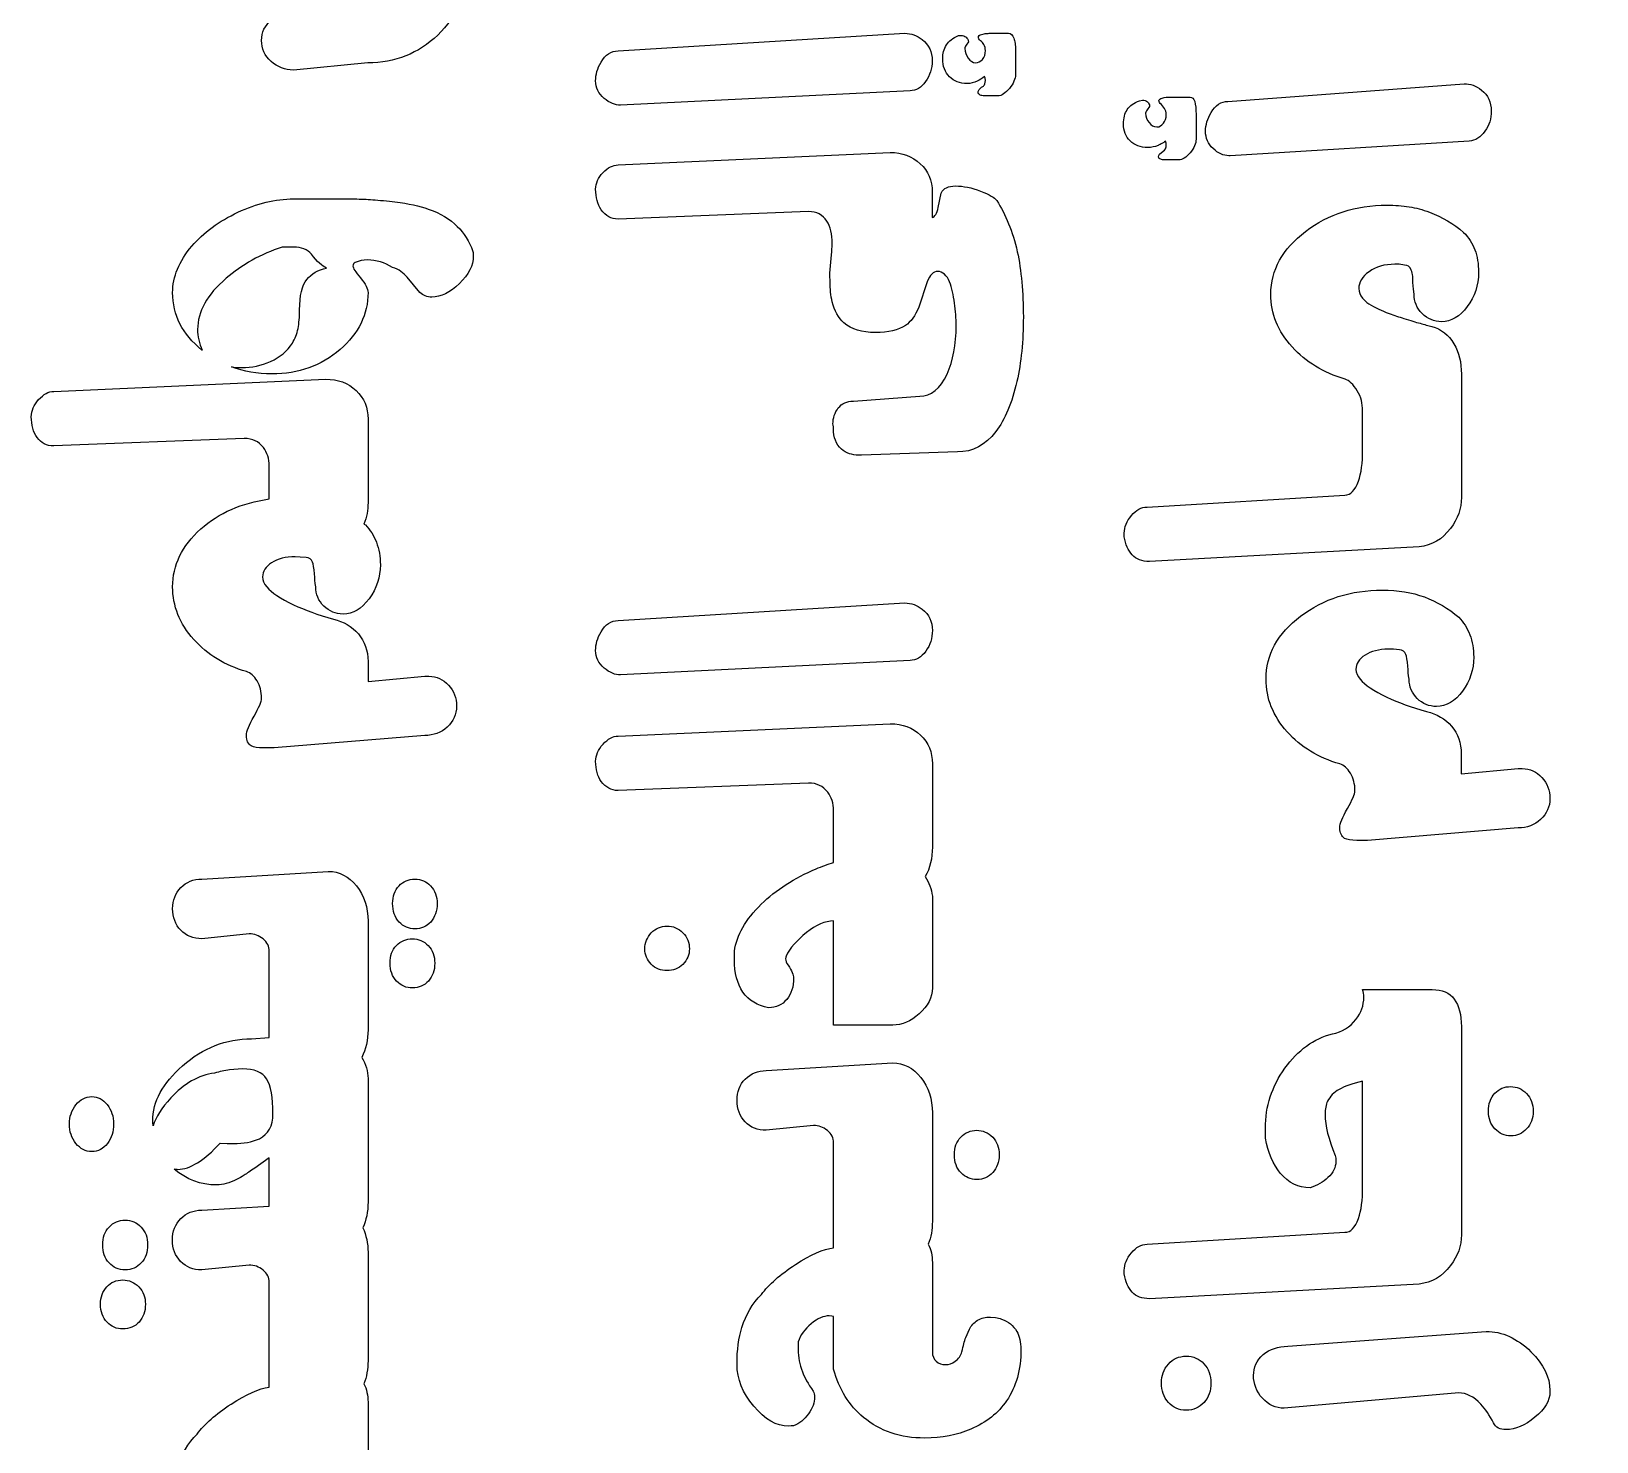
# Model space of a CAD drawing. Extents: x -11 to 3328, y 13 to 1701.
# Drawn here: x 704.7 to 832.9, y 207.9 to 323.3 of the extents above; entities that cross this region are included whole.
import ezdxf

# ---------------------------------------------------------------- set-up
doc = ezdxf.new("R2010")
doc.units = 0
doc.layers.add('H0107_Printing_Least_5', color=7, linetype='CONTINUOUS')

msp = doc.modelspace()

# ---------------------------------------------------------------- linework, layer by layer
at = {"layer": 'H0107_Printing_Least_5', "color": 1}
for points in [[(752.767981, 321.743592), (776.254981, 323.185592)], [(780.64498, 323.002592), (780.84398, 323.002592)], [(783.22098, 323.183592), (784.73898, 323.183592)], [(781.45398, 322.490592), (781.25598, 322.210592)], [(785.29998, 321.757592), (785.29998, 319.788592)], [(732.285982, 320.772592), (726.194982, 320.178592)], [(782.78798, 319.040592), (782.84098, 319.321592), (782.82398, 319.503592)], [(776.667981, 318.479592), (752.964981, 317.291592)], [(782.22998, 318.380592), (782.33498, 318.578592)], [(783.86398, 318.067592), (782.74198, 318.067592)], [(797.98598, 317.967592), (799.58698, 317.967592)], [(802.69098, 317.616592), (822.018979, 319.055592)], [(795.44498, 317.653592), (795.69198, 317.719592)], [(796.26998, 317.207592), (796.07198, 316.910592)], [(797.50798, 317.042592), (797.24398, 317.356592)], [(800.08198, 316.547592), (800.08198, 314.517592)], [(797.63998, 314.071592), (797.63998, 314.203592), (797.57298, 314.352592)], [(822.431979, 314.351592), (802.88798, 313.164592), (802.75698, 313.164592)], [(752.767981, 312.407592), (775.032981, 313.430592)], [(797.09998, 313.279592), (797.39598, 313.543592)], [(798.66398, 312.817592), (797.54098, 312.817592)], [(778.482981, 310.211592), (778.482981, 308.115592)], [(778.977981, 308.924592), (779.225981, 310.112592)], [(726.204982, 309.633592), (730.757982, 309.633592)], [(768.348981, 308.594592), (752.767981, 307.983592)], [(726.215982, 305.690592), (725.786982, 305.690592), (725.261982, 305.690592)], [(770.130981, 302.850592), (770.098981, 303.378592), (770.098981, 303.560592), (770.229981, 305.045592)], [(817.14098, 304.218592), (816.71598, 304.284592), (816.35698, 304.284592)], [(736.544982, 301.975592), (735.504982, 303.212592)], [(778.069981, 302.850592), (777.377981, 300.770592)], [(817.92498, 301.824592), (817.89198, 302.253592), (817.82598, 302.782592)], [(706.569982, 293.871593), (728.835982, 294.877593)], [(821.803979, 295.288593), (821.803979, 289.083593), (821.803979, 288.867593), (821.803979, 285.188593)], [(772.028981, 293.078593), (777.458981, 293.491593)], [(813.71598, 289.083593), (813.71598, 292.284593)], [(732.301982, 291.593593), (732.301982, 284.776593)], [(770.395981, 290.818593), (770.395981, 290.982593)], [(722.167982, 290.025593), (706.571982, 289.414593)], [(780.54598, 288.919593), (772.705981, 288.655593), (772.457981, 288.655593)], [(724.213982, 285.074593), (724.213982, 287.780593)], [(796.07198, 284.407593), (812.26298, 285.390593)], [(731.971982, 283.010593), (732.087982, 282.944593)], [(794.20698, 281.983593), (794.20698, 282.115593), (794.20698, 282.280593)], [(818.33698, 281.159593), (796.26998, 279.955593)], [(727.225982, 280.270593), (726.752982, 280.320593), (726.343982, 280.336593)], [(752.767981, 275.118593), (776.254981, 276.559593)], [(732.301982, 271.770593), (732.301982, 270.136593), (736.945982, 270.565593), (737.126982, 270.565593), (737.292982, 270.565593)], [(776.667981, 271.853593), (752.964981, 270.665593)], [(816.72298, 272.710593), (816.24598, 272.776593), (815.83498, 272.776593)], [(752.768981, 265.664593), (775.049981, 266.671593)], [(736.940982, 265.713593), (724.610982, 264.689593), (724.181982, 264.689593), (723.751982, 264.689593)], [(821.786979, 264.210593), (821.786979, 262.575593)], [(778.498981, 263.386593), (778.498981, 256.570594)], [(821.786979, 262.575593), (826.441979, 263.005593), (826.623979, 263.005593), (826.787979, 263.005593)], [(768.362981, 261.818593), (752.768981, 261.207593)], [(770.411981, 255.317594), (770.411981, 259.574594)], [(826.441979, 258.152594), (814.11298, 257.129594), (813.68398, 257.129594), (813.25398, 257.129594)], [(718.701982, 253.962594), (729.050982, 254.589594)], [(778.498981, 252.560594), (778.498981, 245.050594)], [(732.301982, 250.512594), (732.301982, 241.632594)], [(775.247981, 242.013594), (770.411981, 242.013594), (770.411981, 250.530594)], [(722.563982, 249.472594), (718.701982, 249.076594)], [(722.770982, 240.888594), (724.213982, 240.998594), (724.213982, 248.053594)], [(762.290981, 247.360594), (762.290981, 248.054594)], [(813.71598, 244.916594), (818.96498, 244.916594)], [(818.96498, 244.916594), (819.41098, 244.916594)], [(821.803979, 241.879594), (821.803979, 228.741594), (821.803979, 228.526594), (821.803979, 224.846594)], [(722.016982, 238.424594), (720.974982, 238.348594)], [(764.898981, 238.282594), (775.247981, 238.910594)], [(732.301982, 237.637594), (732.301982, 227.536594)], [(813.71598, 228.741594), (813.71598, 237.427594)], [(778.498981, 234.833594), (778.498981, 225.953594)], [(768.760981, 233.793594), (764.898981, 233.397594)], [(805.76098, 232.764594), (805.76098, 233.376594), (805.76098, 233.574594)], [(720.202982, 232.353594), (720.782982, 232.315594), (721.282982, 232.315594)], [(770.411981, 223.791594), (770.411981, 225.656594), (770.411981, 232.373594)], [(718.688982, 226.860594), (724.213982, 227.194594), (724.213982, 231.151594), (723.023982, 230.309594)], [(811.47098, 231.343594), (811.52098, 231.111594), (811.52098, 230.830594)], [(796.07198, 224.066594), (812.26298, 225.049594)], [(732.301982, 223.410594), (732.301982, 214.531595)], [(722.559982, 222.370594), (718.689982, 221.974594)], [(778.498981, 222.570594), (778.498981, 215.472595), (778.498981, 215.274595)], [(794.20698, 221.642594), (794.20698, 221.774594), (794.20698, 221.939594)], [(724.213982, 212.368595), (724.213982, 214.233595), (724.213982, 220.951594)], [(818.33698, 220.818594), (796.26998, 219.614595)], [(770.411981, 213.838595), (770.411981, 218.146595), (770.278981, 218.196595), (770.043981, 218.212595)], [(783.25898, 218.114595), (783.67098, 218.064595)], [(781.23298, 216.447595), (781.52998, 217.123595)], [(807.59198, 215.719595), (823.817979, 216.941595)], [(767.506981, 216.083595), (767.506981, 215.604595), (767.506981, 215.440595)], [(821.589979, 211.906595), (807.58998, 210.687595), (807.29298, 210.652595)], [(829.049979, 212.104595), (829.049979, 211.972595)], [(732.301982, 211.147595), (732.301982, 204.049595), (732.301982, 203.851595)], [(767.131981, 209.217595), (766.949981, 209.200595), (766.719981, 209.184595)]]:
    msp.add_lwpolyline(points, dxfattribs=at)
for points in [[(784.80498, 318.674592)], [(778.977981, 308.924592)], [(814.24098, 303.673592)], [(724.325982, 296.332593)], [(732.392982, 276.911593)], [(731.352982, 253.400594)], [(736.147982, 249.885594)], [(755.481981, 246.989594)], [(737.244982, 245.618594)], [(777.409981, 242.921594)], [(827.126979, 236.407594)], [(782.13098, 233.397594)], [(709.689982, 231.662594)], [(712.412982, 221.974594)], [(712.231982, 217.137595)], [(827.497979, 215.273595)], [(799.27398, 210.487595)]]:
    msp.add_lwpolyline(points, close=True, dxfattribs=at)
for points in [[(707.998982, 95.491598), (835.593979, 95.491598), (923.922977, 214.035595), (923.922977, 341.630591)], [(740.372981, 328.481592), (740.372981, 326.368592), (739.583982, 324.555592), (738.004982, 323.042592)], [(723.586982, 322.605592), (723.586982, 323.276592), (723.851982, 323.826592), (724.379982, 324.255592)], [(738.004982, 323.042592), (736.425982, 321.529592), (734.519982, 320.772592), (732.285982, 320.772592)], [(776.254981, 323.185592), (776.771981, 323.185592), (777.239981, 323.014592), (777.657981, 322.673592)], [(779.645981, 322.228592), (779.849981, 322.544592), (780.18298, 322.802592), (780.64498, 323.002592)], [(780.84398, 323.002592), (781.00798, 323.002592), (781.14598, 322.955592), (781.25598, 322.862592)], [(782.26298, 322.842592), (782.26298, 322.961592), (782.34498, 323.045592), (782.51098, 323.094592)], [(782.51098, 323.094592), (782.67498, 323.143592), (782.80798, 323.169592), (782.90698, 323.175592)], [(782.90698, 323.175592), (783.00598, 323.181592), (783.10998, 323.183592), (783.22098, 323.183592)], [(784.73898, 323.183592), (784.92598, 323.183592), (785.06898, 323.052592), (785.16798, 322.790592)], [(724.371982, 320.888592), (723.848982, 321.361592), (723.586982, 321.933592), (723.586982, 322.605592)], [(751.380981, 320.819592), (751.732981, 321.435592), (752.195981, 321.743592), (752.767981, 321.743592)], [(777.657981, 322.673592), (778.207981, 322.254592), (778.482981, 321.677592), (778.482981, 320.939592)], [(779.340981, 321.088592), (779.340981, 321.532592), (779.442981, 321.911592), (779.645981, 322.228592)], [(781.25598, 322.210592), (781.18998, 322.111592), (781.15698, 322.022592), (781.15698, 321.945592)], [(781.15698, 321.945592), (781.15698, 321.659592), (781.24798, 321.393592), (781.42898, 321.145592)], [(781.25598, 322.862592), (781.36598, 322.768592), (781.43198, 322.645592), (781.45398, 322.490592)], [(782.44398, 322.581592), (782.32298, 322.679592), (782.26298, 322.766592), (782.26298, 322.842592)], [(782.70898, 322.255592), (782.65298, 322.374592), (782.56498, 322.483592), (782.44398, 322.581592)], [(782.60198, 321.051592), (782.76098, 321.235592), (782.84098, 321.474592), (782.84098, 321.767592)], [(782.84098, 321.767592), (782.84098, 321.962592), (782.79598, 322.125592), (782.70898, 322.255592)], [(785.16798, 322.790592), (785.21198, 322.658592), (785.24398, 322.516592), (785.26698, 322.363592)], [(785.26698, 322.363592), (785.28898, 322.210592), (785.29998, 322.008592), (785.29998, 321.757592)], [(726.194982, 320.178592), (725.501982, 320.178592), (724.893982, 320.415592), (724.371982, 320.888592)], [(751.042981, 320.061592), (751.113981, 320.303592), (751.226981, 320.556592), (751.380981, 320.819592)], [(778.482981, 320.939592), (778.482981, 320.312592), (778.304981, 319.745592), (777.946981, 319.238592)], [(779.898981, 319.631592), (779.526981, 320.003592), (779.340981, 320.488592), (779.340981, 321.088592)], [(781.42898, 321.145592), (781.61098, 320.897592), (781.81098, 320.774592), (782.03198, 320.774592)], [(782.03198, 320.774592), (782.25198, 320.774592), (782.44198, 320.866592), (782.60198, 321.051592)], [(750.935981, 319.286592), (750.935981, 319.561592), (750.971981, 319.819592), (751.042981, 320.061592)], [(751.628981, 317.860592), (751.165981, 318.239592), (750.935981, 318.714592), (750.935981, 319.286592)], [(777.946981, 319.238592), (777.588981, 318.732592), (777.161981, 318.479592), (776.667981, 318.479592)], [(781.34098, 319.074592), (780.75198, 319.074592), (780.27198, 319.259592), (779.898981, 319.631592)], [(782.17398, 319.272592), (781.90698, 319.139592), (781.62998, 319.074592), (781.34098, 319.074592)], [(782.77398, 319.651592), (782.57398, 319.487592), (782.37398, 319.359592), (782.17398, 319.272592)], [(782.82398, 319.503592), (782.80198, 319.590592), (782.78498, 319.640592), (782.77398, 319.651592)], [(785.29998, 319.788592), (785.29998, 319.450592), (785.13498, 319.078592), (784.80498, 318.674592)], [(752.964981, 317.291592), (752.535981, 317.291592), (752.090981, 317.481592), (751.628981, 317.860592)], [(782.41198, 318.133592), (782.32298, 318.198592), (782.26298, 318.281592), (782.22998, 318.380592)], [(782.33498, 318.578592), (782.38098, 318.645592), (782.47998, 318.732592), (782.63198, 318.843592)], [(782.74198, 318.067592), (782.60998, 318.067592), (782.49898, 318.089592), (782.41198, 318.133592)], [(782.63198, 318.843592), (782.68898, 318.864592), (782.74198, 318.930592), (782.78798, 319.040592)], [(784.80498, 318.674592), (784.47498, 318.269592), (784.16098, 318.067592), (783.86398, 318.067592)], [(797.04598, 317.653592), (797.04598, 317.774592), (797.13398, 317.851592), (797.30998, 317.884592)], [(797.30998, 317.884592), (797.50798, 317.939592), (797.73298, 317.967592), (797.98598, 317.967592)], [(799.58698, 317.967592), (799.77498, 317.967592), (799.90398, 317.843592), (799.97498, 317.595592)], [(822.018979, 319.055592), (822.524979, 319.055592), (822.997979, 318.885592), (823.437979, 318.544592)], [(823.437979, 318.544592), (823.976979, 318.125592), (824.246979, 317.548592), (824.246979, 316.811592)], [(794.13998, 315.771592), (794.13998, 316.234592), (794.24598, 316.624592), (794.45398, 316.943592)], [(794.45398, 316.943592), (794.66398, 317.262592), (794.99398, 317.499592), (795.44498, 317.653592)], [(795.69198, 317.719592), (795.85798, 317.719592), (795.99498, 317.672592), (796.10498, 317.578592)], [(796.07198, 316.910592), (796.01698, 316.833592), (795.97898, 316.745592), (795.95698, 316.646592)], [(795.95698, 316.646592), (795.95698, 316.360592), (796.04998, 316.107592), (796.23698, 315.887592)], [(796.10498, 317.578592), (796.21498, 317.485592), (796.26998, 317.361592), (796.26998, 317.207592)], [(797.24398, 317.356592), (797.11198, 317.488592), (797.04598, 317.587592), (797.04598, 317.653592)], [(797.40898, 315.821592), (797.56298, 315.986592), (797.63998, 316.228592), (797.63998, 316.547592)], [(797.63998, 316.547592), (797.63998, 316.734592), (797.59598, 316.899592), (797.50798, 317.042592)], [(799.97498, 317.595592), (800.04698, 317.348592), (800.08198, 316.998592), (800.08198, 316.547592)], [(800.85898, 315.159592), (800.85898, 315.676592), (801.01298, 316.187592), (801.31998, 316.693592)], [(801.31998, 316.693592), (801.67298, 317.308592), (802.12998, 317.616592), (802.69098, 317.616592)], [(824.246979, 316.811592), (824.246979, 316.205592), (824.072979, 315.657592), (823.726979, 315.168592)], [(794.68998, 314.377592), (794.32398, 314.734592), (794.13998, 315.199592), (794.13998, 315.771592)], [(796.23698, 315.887592), (796.40198, 315.645592), (796.61698, 315.524592), (796.88098, 315.524592)], [(796.88098, 315.524592), (797.07898, 315.524592), (797.25498, 315.623592), (797.40898, 315.821592)], [(796.12398, 313.840592), (795.53498, 313.840592), (795.05698, 314.019592), (794.68998, 314.377592)], [(796.97398, 314.005592), (796.70698, 313.895592), (796.42398, 313.840592), (796.12398, 313.840592)], [(797.23998, 314.137592), (797.09598, 314.060592), (797.00698, 314.016592), (796.97398, 314.005592)], [(797.57298, 314.352592), (797.49498, 314.286592), (797.38398, 314.214592), (797.23998, 314.137592)], [(797.39598, 313.543592), (797.55898, 313.620592), (797.63998, 313.796592), (797.63998, 314.071592)], [(800.08198, 314.517592), (800.08198, 314.165592), (799.91998, 313.793592), (799.59598, 313.403592)], [(801.47798, 313.749592), (801.06498, 314.139592), (800.85898, 314.609592), (800.85898, 315.159592)], [(823.726979, 315.168592), (823.380979, 314.678592), (822.947979, 314.406592), (822.431979, 314.351592)], [(775.032981, 313.430592), (776.023981, 313.430592), (776.845981, 313.124592), (777.500981, 312.514592)], [(797.01298, 313.064592), (797.01298, 313.141592), (797.04198, 313.213592), (797.09998, 313.279592)], [(797.18598, 312.875592), (797.09198, 312.913592), (797.03498, 312.976592), (797.01298, 313.064592)], [(797.54098, 312.817592), (797.39798, 312.817592), (797.27998, 312.836592), (797.18598, 312.875592)], [(799.59598, 313.403592), (799.27098, 313.012592), (798.96098, 312.817592), (798.66398, 312.817592)], [(802.75698, 313.164592), (802.31598, 313.164592), (801.88998, 313.358592), (801.47798, 313.749592)], [(750.935981, 310.426592), (750.935981, 310.910592), (751.135981, 311.361592), (751.537981, 311.779592)], [(751.537981, 311.779592), (751.939981, 312.197592), (752.349981, 312.407592), (752.767981, 312.407592)], [(777.500981, 312.514592), (778.155981, 311.903592), (778.482981, 311.135592), (778.482981, 310.211592)], [(751.396981, 308.742592), (751.089981, 309.193592), (750.935981, 309.755592), (750.935981, 310.426592)], [(779.225981, 310.112592), (779.313981, 310.310592), (779.456981, 310.456592), (779.654981, 310.550592)], [(779.654981, 310.550592), (779.852981, 310.643592), (780.10098, 310.690592), (780.39798, 310.690592)], [(780.39798, 310.690592), (781.02498, 310.690592), (781.70398, 310.550592), (782.43598, 310.269592)], [(782.43598, 310.269592), (783.16798, 309.988592), (783.61098, 309.733592), (783.76498, 309.502592)], [(721.652982, 308.538592), (723.202982, 309.268592), (724.720982, 309.633592), (726.204982, 309.633592)], [(730.757982, 309.633592), (731.339982, 309.633592), (731.859982, 309.619592), (732.316982, 309.592592)], [(732.316982, 309.592592), (732.772982, 309.564592), (733.357982, 309.512592), (734.072982, 309.435592)], [(734.072982, 309.435592), (735.260982, 309.314592), (736.216982, 309.133592), (736.942982, 308.890592)], [(736.942982, 308.890592), (737.899982, 308.605592), (738.713982, 308.170592), (739.384982, 307.586592)], [(778.482981, 308.115592), (778.702981, 308.170592), (778.867981, 308.440592), (778.977981, 308.924592)], [(783.76498, 309.502592), (784.50198, 308.368592), (785.06398, 306.971592), (785.44898, 305.309592)], [(809.04498, 306.966592), (810.93798, 308.402592), (813.15498, 309.120592), (815.69698, 309.120592)], [(815.69698, 309.120592), (816.36798, 309.120592), (816.97898, 309.075592), (817.52898, 308.988592)], [(817.52898, 308.988592), (818.07998, 308.900592), (818.62898, 308.751592), (819.17998, 308.542592)], [(717.875982, 305.764592), (718.842982, 306.883592), (720.102982, 307.808592), (721.652982, 308.538592)], [(739.384982, 307.586592), (739.977982, 307.058592), (740.439981, 306.414592), (740.768981, 305.655592)], [(752.767981, 307.983592), (752.205981, 307.983592), (751.749981, 308.236592), (751.396981, 308.742592)], [(769.867981, 307.801592), (769.536981, 308.329592), (769.030981, 308.594592), (768.348981, 308.594592)], [(770.296981, 305.953592), (770.296981, 306.756592), (770.153981, 307.372592), (769.867981, 307.801592)], [(819.17998, 308.542592), (820.224979, 308.157592), (821.159979, 307.607592), (821.984979, 306.891592)], [(806.20598, 301.824592), (806.20598, 303.816592), (807.15298, 305.530592), (809.04498, 306.966592)], [(821.984979, 306.891592), (822.392979, 306.473592), (822.697979, 305.998592), (822.900979, 305.464592)], [(716.308982, 301.959592), (716.308982, 303.255592), (716.830982, 304.522592), (717.875982, 305.764592)], [(725.261982, 305.690592), (724.406982, 305.401592), (723.588982, 305.041592), (722.809982, 304.609592)], [(727.663982, 305.096592), (727.334982, 305.492592), (726.851982, 305.690592), (726.215982, 305.690592)], [(728.913982, 303.973592), (728.562982, 304.127592), (728.145982, 304.502592), (727.663982, 305.096592)], [(740.768981, 305.655592), (740.813981, 305.545592), (740.849981, 305.438592), (740.876981, 305.334592)], [(740.876981, 305.334592), (740.903981, 305.229592), (740.918981, 305.099592), (740.918981, 304.946592)], [(770.229981, 305.045592), (770.274981, 305.386592), (770.296981, 305.689592), (770.296981, 305.953592)], [(785.44898, 305.309592), (785.77798, 303.758592), (785.94398, 301.980592), (785.94398, 299.978593)], [(822.900979, 305.464592), (823.104979, 304.930592), (823.206979, 304.311592), (823.206979, 303.607592)], [(722.809982, 304.609592), (722.031982, 304.178592), (721.323982, 303.684592), (720.687982, 303.131592)], [(727.287982, 303.032592), (727.678982, 303.506592), (728.220982, 303.819592), (728.913982, 303.973592)], [(731.261982, 304.434592), (731.130982, 304.379592), (731.063982, 304.274592), (731.063982, 304.120592)], [(731.063982, 304.120592), (731.063982, 303.988592), (731.270982, 303.669592), (731.682982, 303.163592)], [(732.252982, 304.632592), (731.889982, 304.632592), (731.559982, 304.566592), (731.261982, 304.434592)], [(734.315982, 304.021592), (733.666982, 304.428592), (732.978982, 304.632592), (732.252982, 304.632592)], [(735.504982, 303.212592), (735.217982, 303.586592), (734.821982, 303.856592), (734.315982, 304.021592)], [(740.918981, 304.946592), (740.918981, 304.187592), (740.538981, 303.438592), (739.779982, 302.700592)], [(778.928981, 303.692592), (778.587981, 303.692592), (778.300981, 303.411592), (778.069981, 302.850592)], [(779.481981, 303.461592), (779.299981, 303.615592), (779.115981, 303.692592), (778.928981, 303.692592)], [(816.35698, 304.284592), (815.50498, 304.284592), (814.79998, 304.080592), (814.24098, 303.673592)], [(817.69598, 303.805592), (817.59798, 304.080592), (817.41298, 304.218592), (817.14098, 304.218592)], [(817.81798, 303.293592), (817.81298, 303.480592), (817.77198, 303.651592), (817.69598, 303.805592)], [(720.687982, 303.131592), (719.128982, 301.801592), (718.349982, 300.406592), (718.349982, 298.944593)], [(726.701982, 300.540592), (726.701982, 301.728592), (726.898982, 302.558592), (727.287982, 303.032592)], [(731.682982, 303.163592), (732.095982, 302.657592), (732.301982, 302.261592), (732.301982, 301.975592)], [(739.779982, 302.700592), (739.019982, 301.963592), (738.265982, 301.595592), (737.517982, 301.595592)], [(770.296981, 301.216592), (770.185981, 301.711592), (770.130981, 302.255592), (770.130981, 302.850592)], [(779.902981, 302.850592), (779.803981, 303.103592), (779.662981, 303.307592), (779.481981, 303.461592)], [(780.31598, 301.108592), (780.22698, 301.752592), (780.08898, 302.332592), (779.902981, 302.850592)], [(814.24098, 303.673592), (813.68198, 303.266592), (813.40298, 302.804592), (813.40298, 302.287592)], [(817.82598, 302.782592), (817.82598, 302.936592), (817.82298, 303.106592), (817.81798, 303.293592)], [(823.206979, 303.607592), (823.206979, 302.573592), (822.898979, 301.643592), (822.281979, 300.818592)], [(718.701982, 297.258593), (717.106982, 298.559593), (716.308982, 300.126592), (716.308982, 301.959592)], [(732.301982, 301.975592), (732.301982, 300.181592), (731.537982, 298.621593), (730.007982, 297.296593)], [(737.517982, 301.595592), (737.132982, 301.595592), (736.807982, 301.721592), (736.544982, 301.975592)], [(771.253981, 299.483593), (770.802981, 299.890593), (770.483981, 300.467592), (770.296981, 301.216592)], [(807.94298, 297.516593), (806.78498, 298.793593), (806.20598, 300.229592), (806.20598, 301.824592)], [(813.40298, 302.287592), (813.40298, 302.023592), (813.50198, 301.764592), (813.70098, 301.511592)], [(813.70098, 301.511592), (813.96498, 301.192592), (814.41098, 300.889592), (815.03998, 300.603592)], [(818.59398, 300.248592), (818.14798, 300.694592), (817.92498, 301.219592), (817.92498, 301.824592)], [(726.570982, 299.022593), (726.658982, 299.461593), (726.701982, 299.968593), (726.701982, 300.540592)], [(777.377981, 300.770592), (777.101981, 300.066592), (776.738981, 299.565593), (776.287981, 299.268593)], [(780.44698, 299.268593), (780.44698, 299.851593), (780.40298, 300.465592), (780.31598, 301.108592)], [(785.94398, 299.978593), (785.94398, 297.997593), (785.76798, 296.236593), (785.41598, 294.696593)], [(815.03998, 300.603592), (815.27098, 300.493592), (815.55298, 300.377592), (815.88398, 300.256592)], [(815.88398, 300.256592), (816.30198, 300.102592), (816.70498, 299.965593), (817.09098, 299.844593)], [(817.09098, 299.844593), (817.61998, 299.679593), (818.06298, 299.546593), (818.42198, 299.448593)], [(820.169979, 299.580593), (819.56498, 299.580593), (819.03898, 299.803593), (818.59398, 300.248592)], [(822.281979, 300.818592), (821.666979, 299.992593), (820.961979, 299.580593), (820.169979, 299.580593)], [(718.349982, 298.944593), (718.349982, 298.378593), (718.476982, 297.812593), (718.715982, 297.247593)], [(726.107982, 297.833593), (726.328982, 298.185593), (726.482982, 298.580593), (726.570982, 299.022593)], [(773.827981, 298.690593), (772.738981, 298.690593), (771.880981, 298.954593), (771.253981, 299.483593)], [(776.287981, 299.268593), (775.715981, 298.883593), (774.895981, 298.690593), (773.827981, 298.690593)], [(779.704981, 295.290593), (780.19998, 296.380593), (780.44698, 297.705593), (780.44698, 299.268593)], [(818.42198, 299.448593), (818.77998, 299.348593), (819.09698, 299.261593), (819.37298, 299.183593)], [(819.37298, 299.183593), (820.144979, 298.986593), (820.750979, 298.512593), (821.191979, 297.764593)], [(724.325982, 296.332593), (725.095982, 296.673593), (725.689982, 297.174593), (726.107982, 297.833593)], [(730.007982, 297.296593), (728.478982, 295.969593), (726.618982, 295.307593), (724.429982, 295.307593)], [(812.27698, 294.876593), (810.51298, 295.404593), (809.06798, 296.284593), (807.94298, 297.516593)], [(821.191979, 297.764593), (821.599979, 297.071593), (821.803979, 296.245593), (821.803979, 295.288593)], [(718.715982, 297.247593), (718.710982, 297.251593), (718.705982, 297.254593), (718.701982, 297.258593)], [(721.982982, 295.819593), (722.774982, 295.819593), (723.554982, 295.990593), (724.325982, 296.332593)], [(724.429982, 295.307593), (723.231982, 295.307593), (722.127982, 295.502593), (721.112982, 295.880593)], [(721.112982, 295.880593), (721.378982, 295.844593), (721.662982, 295.819593), (721.982982, 295.819593)], [(728.835982, 294.877593), (729.842982, 294.877593), (730.671982, 294.569593), (731.323982, 293.953593)], [(777.458981, 293.491593), (778.395981, 293.491593), (779.142981, 294.091593), (779.704981, 295.290593)], [(813.26998, 293.935593), (812.94998, 294.452593), (812.61898, 294.765593), (812.27698, 294.876593)], [(705.339982, 293.202593), (705.742982, 293.648593), (706.151982, 293.871593), (706.569982, 293.871593)], [(731.323982, 293.953593), (731.975982, 293.337593), (732.301982, 292.550593), (732.301982, 291.593593)], [(785.41598, 294.696593), (785.01898, 292.935593), (784.44098, 291.565593), (783.68198, 290.586593)], [(813.61698, 293.135593), (813.55098, 293.393593), (813.43498, 293.660593), (813.26998, 293.935593)], [(704.738982, 291.807593), (704.738982, 292.291593), (704.938982, 292.756593), (705.339982, 293.202593)], [(770.361981, 291.213593), (770.361981, 291.709593), (770.507981, 292.143593), (770.799981, 292.518593)], [(770.799981, 292.518593), (771.091981, 292.892593), (771.500981, 293.078593), (772.028981, 293.078593)], [(813.71598, 292.284593), (813.71598, 292.592593), (813.68398, 292.876593), (813.61698, 293.135593)], [(705.216982, 290.099593), (704.897982, 290.555593), (704.738982, 291.125593), (704.738982, 291.807593)], [(770.395981, 290.982593), (770.395981, 291.092593), (770.384981, 291.170593), (770.361981, 291.213593)], [(706.571982, 289.414593), (705.988982, 289.414593), (705.536982, 289.642593), (705.216982, 290.099593)], [(723.735982, 289.282593), (723.361982, 289.778593), (722.838982, 290.025593), (722.167982, 290.025593)], [(771.055981, 289.150593), (770.614981, 289.557593), (770.395981, 290.113593), (770.395981, 290.818593)], [(783.68198, 290.586593), (782.83498, 289.475593), (781.78998, 288.919593), (780.54598, 288.919593)], [(724.213982, 287.780593), (724.213982, 288.364593), (724.054982, 288.864593), (723.735982, 289.282593)], [(772.457981, 288.655593), (771.919981, 288.655593), (771.451981, 288.820593), (771.055981, 289.150593)], [(813.38298, 286.528593), (813.60498, 287.176593), (813.71598, 288.028593), (813.71598, 289.083593)], [(812.26298, 285.390593), (812.74198, 285.390593), (813.11498, 285.770593), (813.38298, 286.528593)], [(718.602982, 282.614593), (720.087982, 283.934593), (721.958982, 284.754593), (724.213982, 285.074593)], [(732.301982, 284.776593), (732.301982, 284.160593), (732.192982, 283.571593), (731.971982, 283.010593)], [(821.803979, 285.188593), (821.803979, 284.296593), (821.505979, 283.454593), (820.907979, 282.662593)], [(794.20698, 282.280593), (794.20698, 282.775593), (794.40198, 283.253593), (794.79298, 283.714593)], [(794.79298, 283.714593), (795.18398, 284.176593), (795.60998, 284.407593), (796.07198, 284.407593)], [(716.308982, 277.876593), (716.308982, 279.648593), (717.073982, 281.228593), (718.602982, 282.614593)], [(732.087982, 282.944593), (732.471982, 282.559593), (732.772982, 282.086593), (732.987982, 281.524593)], [(794.86098, 280.491593), (794.52598, 280.848593), (794.30698, 281.346593), (794.20698, 281.983593)], [(820.907979, 282.662593), (820.244979, 281.760593), (819.38798, 281.259593), (818.33698, 281.159593)], [(732.987982, 281.524593), (733.201982, 280.963593), (733.309982, 280.347593), (733.309982, 279.676593)], [(724.411982, 279.849593), (723.917982, 279.525593), (723.669982, 279.137593), (723.669982, 278.685593)], [(726.343982, 280.336593), (725.550982, 280.336593), (724.907982, 280.174593), (724.411982, 279.849593)], [(727.764982, 279.891593), (727.666982, 280.144593), (727.487982, 280.270593), (727.225982, 280.270593)], [(727.927982, 278.933593), (727.873982, 279.439593), (727.818982, 279.759593), (727.764982, 279.891593)], [(733.309982, 279.676593), (733.309982, 278.675593), (733.003982, 277.753593), (732.392982, 276.911593)], [(796.26998, 279.955593), (795.66598, 279.955593), (795.19698, 280.133593), (794.86098, 280.491593)], [(723.669982, 278.685593), (723.669982, 278.410593), (723.784982, 278.141593), (724.016982, 277.876593)], [(728.026982, 277.876593), (727.960982, 278.240593), (727.927982, 278.592593), (727.927982, 278.933593)], [(718.037982, 273.569593), (716.884982, 274.878593), (716.308982, 276.314593), (716.308982, 277.876593)], [(724.016982, 277.876593), (724.389982, 277.415593), (725.121982, 276.925593), (726.211982, 276.408593)], [(728.686982, 276.300593), (728.247982, 276.735593), (728.026982, 277.261593), (728.026982, 277.876593)], [(732.392982, 276.911593), (731.781982, 276.069593), (731.069982, 275.649593), (730.254982, 275.649593)], [(808.63798, 275.475593), (810.52298, 276.900593), (812.75798, 277.612593), (815.34098, 277.612593)], [(815.34098, 277.612593), (816.60598, 277.612593), (817.74898, 277.425593), (818.77098, 277.051593)], [(818.77098, 277.051593), (819.79298, 276.677593), (820.732979, 276.121593), (821.589979, 275.384593)], [(726.211982, 276.408593), (727.124982, 275.979593), (728.208982, 275.588593), (729.463982, 275.236593)], [(730.254982, 275.649593), (729.649982, 275.649593), (729.127982, 275.865593), (728.686982, 276.300593)], [(776.254981, 276.559593), (776.775981, 276.559593), (777.246981, 276.388593), (777.667981, 276.047593)], [(777.667981, 276.047593), (778.222981, 275.629593), (778.498981, 275.051593), (778.498981, 274.314593)], [(729.463982, 275.236593), (730.299982, 275.038593), (730.981982, 274.633593), (731.509982, 274.022593)], [(751.380981, 274.194593), (751.732981, 274.809593), (752.195981, 275.118593), (752.767981, 275.118593)], [(778.498981, 274.314593), (778.498981, 273.686593), (778.318981, 273.119593), (777.957981, 272.613593)], [(805.80998, 270.317593), (805.80998, 272.331593), (806.75298, 274.050593), (808.63798, 275.475593)], [(821.589979, 275.384593), (821.974979, 274.999593), (822.274979, 274.526593), (822.488979, 273.964593)], [(722.351982, 270.945593), (720.595982, 271.450593), (719.157982, 272.325593), (718.037982, 273.569593)], [(731.509982, 274.022593), (732.037982, 273.412593), (732.301982, 272.661593), (732.301982, 271.770593)], [(750.935981, 272.660593), (750.935981, 272.936593), (750.971981, 273.193593), (751.042981, 273.435593)], [(751.042981, 273.435593), (751.113981, 273.678593), (751.226981, 273.930593), (751.380981, 274.194593)], [(822.488979, 273.964593), (822.702979, 273.403593), (822.810979, 272.787593), (822.810979, 272.116593)], [(751.628981, 271.234593), (751.165981, 271.613593), (750.935981, 272.089593), (750.935981, 272.660593)], [(777.957981, 272.613593), (777.596981, 272.106593), (777.166981, 271.853593), (776.667981, 271.853593)], [(813.91198, 272.289593), (813.41798, 271.964593), (813.17198, 271.576593), (813.17198, 271.126593)], [(815.83498, 272.776593), (815.04598, 272.776593), (814.40498, 272.614593), (813.91198, 272.289593)], [(817.26598, 272.331593), (817.16698, 272.583593), (816.98598, 272.710593), (816.72298, 272.710593)], [(817.42998, 271.373593), (817.37498, 271.879593), (817.31998, 272.198593), (817.26598, 272.331593)], [(822.810979, 272.116593), (822.810979, 271.115593), (822.504979, 270.193593), (821.894979, 269.351593)], [(723.216982, 270.177593), (722.969982, 270.578593), (722.681982, 270.834593), (722.351982, 270.945593)], [(737.292982, 270.565593), (737.917982, 270.565593), (738.449982, 270.321593), (738.889982, 269.833593)], [(752.964981, 270.665593), (752.535981, 270.665593), (752.090981, 270.855593), (751.628981, 271.234593)], [(813.17198, 271.126593), (813.17198, 270.850593), (813.28698, 270.581593), (813.51698, 270.317593)], [(817.52898, 270.317593), (817.46298, 270.680593), (817.42998, 271.032593), (817.42998, 271.373593)], [(723.586982, 268.749593), (723.586982, 269.300593), (723.463982, 269.775593), (723.216982, 270.177593)], [(738.889982, 269.833593), (739.328982, 269.345593), (739.547982, 268.777593), (739.547982, 268.130593)], [(807.53998, 266.009593), (806.38598, 267.318593), (805.80998, 268.754593), (805.80998, 270.317593)], [(813.51698, 270.317593), (813.88998, 269.854593), (814.62098, 269.365593), (815.70798, 268.848593)], [(818.18898, 268.740593), (817.74898, 269.175593), (817.52898, 269.700593), (817.52898, 270.317593)], [(821.894979, 269.351593), (821.283979, 268.510593), (820.570979, 268.088593), (819.75698, 268.088593)], [(722.968982, 267.289593), (723.380982, 267.999593), (723.586982, 268.485593), (723.586982, 268.749593)], [(739.547982, 268.130593), (739.547982, 267.440593), (739.294982, 266.864593), (738.788982, 266.403593)], [(815.70798, 268.848593), (816.61998, 268.418593), (817.70198, 268.028593), (818.95398, 267.676593)], [(819.75698, 268.088593), (819.15198, 268.088593), (818.62898, 268.306593), (818.18898, 268.740593)], [(722.349982, 265.713593), (722.349982, 266.053593), (722.555982, 266.579593), (722.968982, 267.289593)], [(775.049981, 266.671593), (776.050981, 266.671593), (776.876981, 266.362593), (777.525981, 265.747593)], [(818.95398, 267.676593), (819.78898, 267.478593), (820.468979, 267.073593), (820.996979, 266.463593)], [(722.744982, 264.854593), (722.481982, 265.008593), (722.349982, 265.294593), (722.349982, 265.713593)], [(738.788982, 266.403593), (738.282982, 265.942593), (737.666982, 265.713593), (736.940982, 265.713593)], [(751.538981, 264.996593), (751.939981, 265.441593), (752.350981, 265.664593), (752.768981, 265.664593)], [(777.525981, 265.747593), (778.174981, 265.130593), (778.498981, 264.343593), (778.498981, 263.386593)], [(811.85398, 263.384593), (810.09698, 263.890593), (808.65898, 264.765593), (807.53998, 266.009593)], [(820.996979, 266.463593), (821.523979, 265.852593), (821.786979, 265.101593), (821.786979, 264.210593)], [(723.751982, 264.689593), (723.268982, 264.689593), (722.932982, 264.744593), (722.744982, 264.854593)], [(750.935981, 263.600593), (750.935981, 264.084593), (751.135981, 264.549593), (751.538981, 264.996593)], [(751.397981, 261.950593), (751.089981, 262.368593), (750.935981, 262.918593), (750.935981, 263.600593)], [(812.71798, 262.617593), (812.47198, 263.018593), (812.18398, 263.274593), (811.85398, 263.384593)], [(826.787979, 263.005593), (827.415979, 263.005593), (827.948979, 262.761593), (828.389979, 262.272593)], [(752.768981, 261.207593), (752.207981, 261.207593), (751.749981, 261.455593), (751.397981, 261.950593)], [(769.932981, 261.075593), (769.557981, 261.571593), (769.034981, 261.818593), (768.362981, 261.818593)], [(813.08898, 261.189593), (813.08898, 261.739593), (812.96598, 262.215593), (812.71798, 262.617593)], [(828.389979, 262.272593), (828.828979, 261.785593), (829.049979, 261.217593), (829.049979, 260.570593)], [(770.411981, 259.574594), (770.411981, 260.157593), (770.251981, 260.657593), (769.932981, 261.075593)], [(812.46998, 259.728594), (812.88298, 260.438593), (813.08898, 260.925593), (813.08898, 261.189593)], [(829.049979, 260.570593), (829.049979, 259.879594), (828.796979, 259.303594), (828.290979, 258.843594)], [(811.85098, 258.152594), (811.85098, 258.493594), (812.05698, 259.019594), (812.46998, 259.728594)], [(828.290979, 258.843594), (827.784979, 258.383594), (827.167979, 258.152594), (826.441979, 258.152594)], [(812.24698, 257.294594), (811.98298, 257.448594), (811.85098, 257.734594), (811.85098, 258.152594)], [(778.498981, 256.570594), (778.498981, 255.654594), (778.300981, 254.854594), (777.916981, 254.165594)], [(813.25398, 257.129594), (812.76998, 257.129594), (812.43398, 257.184594), (812.24698, 257.294594)], [(768.982981, 254.796594), (769.461981, 254.999594), (769.937981, 255.169594), (770.411981, 255.317594)], [(716.984982, 253.268594), (717.436982, 253.730594), (718.008982, 253.962594), (718.701982, 253.962594)], [(729.050982, 254.589594), (729.952982, 254.589594), (730.720982, 254.193594), (731.352982, 253.400594)], [(734.843982, 253.400594), (735.174982, 253.774594), (735.607982, 253.962594), (736.147982, 253.962594)], [(736.147982, 253.962594), (736.643982, 253.962594), (737.068982, 253.774594), (737.426982, 253.400594)], [(764.487981, 251.900594), (765.699981, 253.077594), (767.198981, 254.042594), (768.982981, 254.796594)], [(777.916981, 254.165594), (778.228981, 253.686594), (778.423981, 253.152594), (778.498981, 252.560594)], [(716.308982, 251.535594), (716.308982, 252.228594), (716.533982, 252.806594), (716.984982, 253.268594)], [(731.352982, 253.400594), (731.986982, 252.608594), (732.301982, 251.645594), (732.301982, 250.512594)], [(734.315982, 251.948594), (734.315982, 252.552594), (734.491982, 253.037594), (734.843982, 253.400594)], [(737.426982, 253.400594), (737.784982, 253.026594), (737.962982, 252.542594), (737.962982, 251.948594)], [(716.976982, 249.769594), (716.531982, 250.231594), (716.308982, 250.820594), (716.308982, 251.535594)], [(734.843982, 250.446594), (734.491982, 250.853594), (734.315982, 251.354594), (734.315982, 251.948594)], [(737.962982, 251.948594), (737.962982, 251.354594), (737.786982, 250.853594), (737.434982, 250.446594)], [(762.290981, 248.054594), (762.477981, 249.374594), (763.210981, 250.656594), (764.487981, 251.900594)], [(736.147982, 249.885594), (735.641982, 249.885594), (735.206982, 250.072594), (734.843982, 250.446594)], [(737.434982, 250.446594), (737.082982, 250.072594), (736.653982, 249.885594), (736.147982, 249.885594)], [(755.490981, 249.555594), (755.843981, 249.929594), (756.272981, 250.117594), (756.777981, 250.117594)], [(756.777981, 250.117594), (757.284981, 250.117594), (757.716981, 249.932594), (758.073981, 249.564594)], [(770.411981, 250.530594), (769.726981, 250.530594), (768.986981, 250.213594), (768.190981, 249.580594)], [(718.701982, 249.076594), (717.997982, 249.076594), (717.421982, 249.307594), (716.976982, 249.769594)], [(723.710982, 249.060594), (723.375982, 249.335594), (722.993982, 249.472594), (722.563982, 249.472594)], [(724.213982, 248.053594), (724.213982, 248.449594), (724.046982, 248.785594), (723.710982, 249.060594)], [(734.628982, 248.523594), (734.981982, 248.892594), (735.415982, 249.076594), (735.933982, 249.076594)], [(735.933982, 249.076594), (736.428982, 249.076594), (736.862982, 248.888594), (737.236982, 248.514594)], [(754.962981, 248.252594), (754.962981, 248.747594), (755.138981, 249.181594), (755.490981, 249.555594)], [(758.073981, 249.564594), (758.431981, 249.195594), (758.610981, 248.758594), (758.610981, 248.252594)], [(768.190981, 249.580594), (767.394981, 248.948594), (766.836981, 248.301594), (766.516981, 247.641594)], [(734.100982, 247.079594), (734.100982, 247.673594), (734.276982, 248.154594), (734.628982, 248.523594)], [(737.236982, 248.514594), (737.588982, 248.141594), (737.764982, 247.662594), (737.764982, 247.079594)], [(755.481981, 246.989594), (755.135981, 247.336594), (754.962981, 247.757594), (754.962981, 248.252594)], [(758.610981, 248.252594), (758.610981, 247.779594), (758.434981, 247.354594), (758.081981, 246.980594)], [(762.992981, 244.711594), (762.524981, 245.399594), (762.290981, 246.282594), (762.290981, 247.360594)], [(766.516981, 247.641594), (766.493981, 247.619594), (766.483981, 247.552594), (766.483981, 247.443594)], [(766.483981, 247.443594), (766.483981, 247.289594), (766.550981, 247.113594), (766.686981, 246.915594)], [(734.645982, 245.602594), (734.282982, 245.970594), (734.100982, 246.462594), (734.100982, 247.079594)], [(737.764982, 247.079594), (737.764982, 246.485594), (737.592982, 245.997594), (737.244982, 245.618594)], [(756.777981, 246.469594), (756.260981, 246.469594), (755.828981, 246.642594), (755.481981, 246.989594)], [(758.081981, 246.980594), (757.708981, 246.640594), (757.273981, 246.469594), (756.777981, 246.469594)], [(766.686981, 246.915594), (766.991981, 246.452594), (767.142981, 246.100594), (767.142981, 245.859594)], [(735.933982, 245.048594), (735.437982, 245.048594), (735.008982, 245.232594), (734.645982, 245.602594)], [(737.244982, 245.618594), (736.898982, 245.238594), (736.461982, 245.048594), (735.933982, 245.048594)], [(767.142981, 245.859594), (767.142981, 245.154594), (766.954981, 244.574594), (766.577981, 244.117594)], [(778.498981, 245.050594), (778.498981, 244.279594), (778.136981, 243.570594), (777.409981, 242.921594)], [(813.81498, 244.288594), (813.81498, 244.519594), (813.78298, 244.728594), (813.71598, 244.916594)], [(819.41098, 244.916594), (820.224979, 244.916594), (820.827979, 244.654594), (821.217979, 244.132594)], [(765.096981, 243.432594), (764.161981, 243.597594), (763.460981, 244.024594), (762.992981, 244.711594)], [(766.577981, 244.117594), (766.200981, 243.660594), (765.707981, 243.432594), (765.096981, 243.432594)], [(813.17198, 242.469594), (813.60098, 243.020594), (813.81498, 243.626594), (813.81498, 244.288594)], [(821.217979, 244.132594), (821.608979, 243.609594), (821.803979, 242.858594), (821.803979, 241.879594)], [(777.409981, 242.921594), (776.738981, 242.315594), (776.018981, 242.013594), (775.247981, 242.013594)], [(811.23998, 241.295594), (812.04298, 241.438594), (812.68798, 241.829594), (813.17198, 242.469594)], [(732.301982, 241.632594), (732.301982, 240.776594), (732.124982, 240.025594), (731.788982, 239.366594)], [(807.35298, 238.476594), (808.41598, 239.959594), (809.71098, 240.898594), (811.23998, 241.295594)], [(717.119982, 238.677594), (718.793982, 240.151594), (720.678982, 240.888594), (722.770982, 240.888594)], [(714.674982, 234.155594), (714.674982, 235.750594), (715.488982, 237.258594), (717.119982, 238.677594)], [(720.974982, 238.348594), (720.563982, 238.295594), (720.151982, 238.206594), (719.739982, 238.078594)], [(724.003982, 237.598594), (723.656982, 238.148594), (722.993982, 238.424594), (722.016982, 238.424594)], [(731.788982, 239.366594), (732.128982, 238.804594), (732.301982, 238.229594), (732.301982, 237.637594)], [(775.247981, 238.910594), (776.149981, 238.910594), (776.917981, 238.514594), (777.549981, 237.721594)], [(805.76098, 233.574594), (805.76098, 235.360594), (806.29098, 236.994594), (807.35298, 238.476594)], [(719.739982, 238.078594), (718.429982, 237.899594), (717.234982, 237.220594), (716.153982, 236.042594)], [(724.522982, 234.736594), (724.522982, 236.093594), (724.349982, 237.047594), (724.003982, 237.598594)], [(762.505981, 235.857594), (762.505981, 236.549594), (762.730981, 237.127594), (763.181981, 237.589594)], [(763.181981, 237.589594), (763.633981, 238.052594), (764.205981, 238.282594), (764.898981, 238.282594)], [(777.549981, 237.721594), (778.183981, 236.929594), (778.498981, 235.966594), (778.498981, 234.833594)], [(813.71598, 237.427594), (812.84698, 237.206594), (812.20298, 236.978594), (811.78498, 236.740594)], [(708.393982, 235.483594), (708.751982, 235.929594), (709.183982, 236.152594), (709.689982, 236.152594)], [(709.689982, 236.152594), (710.184982, 236.152594), (710.605982, 235.935594), (710.951982, 235.500594)], [(716.153982, 236.042594), (715.410982, 235.231594), (714.941982, 234.472594), (714.709982, 233.758594)], [(763.173981, 234.090594), (762.728981, 234.552594), (762.505981, 235.141594), (762.505981, 235.857594)], [(811.78498, 236.740594), (811.36698, 236.503594), (811.05398, 236.181594), (810.84498, 235.773594)], [(824.015979, 234.946594), (824.015979, 235.562594), (824.188979, 236.055594), (824.535979, 236.424594)], [(824.535979, 236.424594), (824.881979, 236.792594), (825.318979, 236.977594), (825.846979, 236.977594)], [(825.846979, 236.977594), (826.331979, 236.977594), (826.757979, 236.787594), (827.126979, 236.407594)], [(827.126979, 236.407594), (827.495979, 236.028594), (827.679979, 235.541594), (827.679979, 234.946594)], [(707.857982, 233.924594), (707.857982, 234.517594), (708.036982, 235.037594), (708.393982, 235.483594)], [(710.951982, 235.500594), (711.299982, 235.065594), (711.471982, 234.539594), (711.471982, 233.924594)], [(723.404982, 232.700594), (724.150982, 233.083594), (724.522982, 233.761594), (724.522982, 234.736594)], [(810.84498, 235.773594), (810.71198, 235.509594), (810.64698, 235.145594), (810.64698, 234.682594)], [(810.64698, 234.682594), (810.64698, 233.778594), (810.92198, 232.665594), (811.47098, 231.343594)], [(824.551979, 233.510594), (824.193979, 233.885594), (824.015979, 234.363594), (824.015979, 234.946594)], [(827.679979, 234.946594), (827.679979, 234.374594), (827.497979, 233.895594), (827.134979, 233.510594)], [(708.393982, 232.322594), (708.036982, 232.763594), (707.857982, 233.297594), (707.857982, 233.924594)], [(711.471982, 233.924594), (711.471982, 233.297594), (711.304982, 232.763594), (710.968982, 232.322594)], [(714.709982, 233.758594), (714.701982, 233.892594), (714.674982, 234.017594), (714.674982, 234.155594)], [(764.898981, 233.397594), (764.194981, 233.397594), (763.619981, 233.628594), (763.173981, 234.090594)], [(769.908981, 233.381594), (769.572981, 233.655594), (769.190981, 233.793594), (768.760981, 233.793594)], [(770.411981, 232.373594), (770.411981, 232.770594), (770.244981, 233.105594), (769.908981, 233.381594)], [(780.82698, 232.844594), (781.17898, 233.213594), (781.61398, 233.397594), (782.13098, 233.397594)], [(782.13098, 233.397594), (782.62598, 233.397594), (783.06098, 233.210594), (783.43498, 232.836594)], [(825.846979, 232.949594), (825.340979, 232.949594), (824.909979, 233.136594), (824.551979, 233.510594)], [(827.134979, 233.510594), (826.804979, 233.136594), (826.375979, 232.949594), (825.846979, 232.949594)], [(709.689982, 231.662594), (709.183982, 231.662594), (708.751982, 231.883594), (708.393982, 232.322594)], [(710.968982, 232.322594), (710.632982, 231.883594), (710.206982, 231.662594), (709.689982, 231.662594)], [(716.731982, 230.202594), (717.734982, 230.202594), (718.891982, 230.919594), (720.202982, 232.353594)], [(721.282982, 232.315594), (722.105982, 232.315594), (722.813982, 232.443594), (723.404982, 232.700594)], [(780.29898, 231.400594), (780.29898, 231.994594), (780.47498, 232.476594), (780.82698, 232.844594)], [(783.43498, 232.836594), (783.78698, 232.462594), (783.96298, 231.983594), (783.96298, 231.400594)], [(806.97598, 229.888594), (806.39898, 230.593594), (805.99298, 231.552594), (805.76098, 232.764594)], [(780.84398, 229.923594), (780.47998, 230.291594), (780.29898, 230.783594), (780.29898, 231.400594)], [(783.96298, 231.400594), (783.96298, 230.805594), (783.78998, 230.319594), (783.44298, 229.939594)], [(811.52098, 230.830594), (811.52098, 230.378594), (811.30498, 229.942594), (810.87198, 229.524594)], [(719.931982, 228.923594), (718.581982, 228.923594), (717.424982, 229.370594), (716.443982, 230.229594)], [(716.443982, 230.229594), (716.538982, 230.218594), (716.630982, 230.202594), (716.731982, 230.202594)], [(721.535982, 229.368594), (720.951982, 229.071594), (720.416982, 228.923594), (719.931982, 228.923594)], [(722.172982, 229.731594), (721.957982, 229.588594), (721.744982, 229.467594), (721.535982, 229.368594)], [(723.023982, 230.309594), (722.671982, 230.066594), (722.387982, 229.874594), (722.172982, 229.731594)], [(782.13098, 229.369594), (781.63498, 229.369594), (781.20598, 229.554594), (780.84398, 229.923594)], [(783.44298, 229.939594), (783.09598, 229.559594), (782.65898, 229.369594), (782.13098, 229.369594)], [(809.42298, 228.697594), (808.45798, 228.697594), (807.64198, 229.094594), (806.97598, 229.888594)], [(810.87198, 229.524594), (810.48298, 229.149594), (810.00098, 228.874594), (809.42298, 228.697594)], [(813.38298, 226.186594), (813.60498, 226.835594), (813.71598, 227.686594), (813.71598, 228.741594)], [(716.969982, 226.166594), (717.421982, 226.628594), (717.993982, 226.860594), (718.688982, 226.860594)], [(732.301982, 227.536594), (732.301982, 226.737594), (732.155982, 226.035594), (731.876982, 225.419594)], [(711.109982, 225.481594), (711.461982, 225.861594), (711.896982, 226.051594), (712.412982, 226.051594)], [(712.412982, 226.051594), (712.930982, 226.051594), (713.367982, 225.861594), (713.725982, 225.481594)], [(716.291982, 224.433594), (716.291982, 225.126594), (716.517982, 225.705594), (716.969982, 226.166594)], [(778.498981, 225.953594), (778.498981, 225.263594), (778.384981, 224.639594), (778.166981, 224.078594)], [(812.26298, 225.049594), (812.74198, 225.049594), (813.11498, 225.428594), (813.38298, 226.186594)], [(710.580982, 224.020594), (710.580982, 224.615594), (710.757982, 225.102594), (711.109982, 225.481594)], [(713.725982, 225.481594), (714.083982, 225.102594), (714.261982, 224.615594), (714.261982, 224.020594)], [(716.961982, 222.667594), (716.514982, 223.129594), (716.291982, 223.718594), (716.291982, 224.433594)], [(731.876982, 225.419594), (732.151982, 224.820594), (732.301982, 224.156594), (732.301982, 223.410594)], [(821.803979, 224.846594), (821.803979, 223.954594), (821.505979, 223.113594), (820.907979, 222.321594)], [(711.100982, 222.543594), (710.753982, 222.923594), (710.580982, 223.415594), (710.580982, 224.020594)], [(714.261982, 224.020594), (714.261982, 223.415594), (714.087982, 222.923594), (713.741982, 222.543594)], [(767.292981, 222.413594), (768.546981, 223.233594), (769.586981, 223.692594), (770.411981, 223.791594)], [(778.166981, 224.078594), (778.384981, 223.627594), (778.498981, 223.126594), (778.498981, 222.570594)], [(794.20698, 221.939594), (794.20698, 222.433594), (794.40198, 222.911594), (794.79298, 223.373594)], [(794.79298, 223.373594), (795.18398, 223.834594), (795.60998, 224.066594), (796.07198, 224.066594)], [(712.412982, 221.974594), (711.884982, 221.974594), (711.447982, 222.164594), (711.100982, 222.543594)], [(713.741982, 222.543594), (713.395982, 222.164594), (712.952982, 221.974594), (712.412982, 221.974594)], [(718.689982, 221.974594), (717.983982, 221.974594), (717.408982, 222.205594), (716.961982, 222.667594)], [(723.709982, 221.958594), (723.373982, 222.233594), (722.990982, 222.370594), (722.559982, 222.370594)], [(724.213982, 220.951594), (724.213982, 221.347594), (724.046982, 221.683594), (723.709982, 221.958594)], [(764.502981, 219.962595), (765.107981, 220.776594), (766.037981, 221.593594), (767.292981, 222.413594)], [(820.907979, 222.321594), (820.244979, 221.418594), (819.38798, 220.917594), (818.33698, 220.818594)], [(710.399982, 219.168595), (710.399982, 219.751595), (710.575982, 220.224594), (710.927982, 220.588594)], [(710.927982, 220.588594), (711.257982, 220.961594), (711.692982, 221.149594), (712.231982, 221.149594)], [(712.231982, 221.149594), (712.737982, 221.149594), (713.171982, 220.959594), (713.535982, 220.579594)], [(713.535982, 220.579594), (713.898982, 220.200594), (714.079982, 219.729595), (714.079982, 219.168595)], [(794.86098, 220.150594), (794.52598, 220.507594), (794.30698, 221.004594), (794.20698, 221.642594)], [(710.935982, 217.691595), (710.577982, 218.059595), (710.399982, 218.552595), (710.399982, 219.168595)], [(714.079982, 219.168595), (714.079982, 218.574595), (713.906982, 218.087595), (713.559982, 217.707595)], [(762.901981, 217.271595), (763.231981, 218.317595), (763.765981, 219.213595), (764.502981, 219.962595)], [(796.26998, 219.614595), (795.66598, 219.614595), (795.19698, 219.792595), (794.86098, 220.150594)], [(770.043981, 218.212595), (769.599981, 218.212595), (769.112981, 217.995595), (768.583981, 217.560595)], [(781.52998, 217.123595), (781.67198, 217.420595), (781.89798, 217.662595), (782.20498, 217.849595)], [(782.20498, 217.849595), (782.36998, 217.937595), (782.53098, 218.003595), (782.69098, 218.047595)], [(782.69098, 218.047595), (782.84998, 218.091595), (783.03898, 218.114595), (783.25898, 218.114595)], [(783.67098, 218.064595), (783.83498, 218.052595), (783.99998, 218.014595), (784.16498, 217.948595)], [(784.16498, 217.948595), (784.71298, 217.750595), (785.12498, 217.414595), (785.39898, 216.941595)], [(712.231982, 217.137595), (711.724982, 217.137595), (711.293982, 217.322595), (710.935982, 217.691595)], [(713.559982, 217.707595), (713.213982, 217.327595), (712.770982, 217.137595), (712.231982, 217.137595)], [(762.505981, 214.251595), (762.505981, 215.406595), (762.637981, 216.413595), (762.901981, 217.271595)], [(768.583981, 217.560595), (768.054981, 217.125595), (767.695981, 216.633595), (767.506981, 216.083595)], [(785.39898, 216.941595), (785.63098, 216.545595), (785.74598, 216.055595), (785.74598, 215.472595)], [(823.817979, 216.941595), (825.137979, 216.941595), (826.364979, 216.385595), (827.497979, 215.273595)], [(767.506981, 215.440595), (767.506981, 214.823595), (767.626981, 214.224595), (767.864981, 213.640595)], [(778.498981, 215.274595), (778.498981, 214.933595), (778.603981, 214.672595), (778.812981, 214.490595)], [(780.37698, 214.499595), (780.63998, 214.685595), (780.82198, 214.944595), (780.92098, 215.274595)], [(780.92098, 215.274595), (781.01898, 215.747595), (781.12398, 216.138595), (781.23298, 216.447595)], [(785.74598, 215.472595), (785.74598, 213.811595), (785.35598, 212.407595), (784.57498, 211.264595)], [(805.57898, 215.042595), (806.12998, 215.493595), (806.80098, 215.719595), (807.59198, 215.719595)], [(827.497979, 215.273595), (828.532979, 214.239595), (829.049979, 213.183595), (829.049979, 212.104595)], [(732.301982, 214.531595), (732.301982, 213.840595), (732.187982, 213.217595), (731.969982, 212.655595)], [(763.879981, 210.809595), (762.963981, 211.893595), (762.505981, 213.040595), (762.505981, 214.251595)], [(778.812981, 214.490595), (779.020981, 214.309595), (779.278981, 214.218595), (779.585981, 214.218595)], [(779.585981, 214.218595), (779.849981, 214.218595), (780.11398, 214.311595), (780.37698, 214.499595)], [(797.24398, 212.715595), (797.24398, 213.320595), (797.43398, 213.837595), (797.81398, 214.267595)], [(797.81398, 214.267595), (798.19298, 214.696595), (798.67998, 214.910595), (799.27398, 214.910595)], [(799.27398, 214.910595), (799.85798, 214.910595), (800.34098, 214.704595), (800.72598, 214.291595)], [(800.72598, 214.291595), (801.11198, 213.879595), (801.30398, 213.353595), (801.30398, 212.715595)], [(804.78598, 213.326595), (804.78598, 213.986595), (805.05098, 214.558595), (805.57898, 215.042595)], [(767.864981, 213.640595), (768.027981, 213.178595), (768.321981, 212.650595), (768.745981, 212.055595)], [(772.868981, 209.894595), (771.692981, 210.873595), (770.872981, 212.188595), (770.411981, 213.838595)], [(797.81398, 211.130595), (797.43398, 211.560595), (797.24398, 212.088595), (797.24398, 212.715595)], [(801.30398, 212.715595), (801.30398, 212.077595), (801.11398, 211.546595), (800.73498, 211.122595)], [(805.51298, 211.461595), (805.02898, 212.032595), (804.78598, 212.654595), (804.78598, 213.326595)], [(721.095982, 210.989595), (722.349982, 211.810595), (723.388982, 212.269595), (724.213982, 212.368595)], [(731.969982, 212.655595), (732.186982, 212.204595), (732.301982, 211.703595), (732.301982, 211.147595)], [(768.860981, 211.544595), (768.860981, 211.115595), (768.692981, 210.663595), (768.358981, 210.190595)], [(768.745981, 212.055595), (768.822981, 211.924595), (768.860981, 211.753595), (768.860981, 211.544595)], [(807.29298, 210.652595), (806.61198, 210.652595), (806.01798, 210.922595), (805.51298, 211.461595)], [(823.388979, 210.982595), (822.804979, 211.598595), (822.204979, 211.906595), (821.589979, 211.906595)], [(829.049979, 211.972595), (829.049979, 211.268595), (828.639979, 210.580595), (827.819979, 209.909595)], [(718.305982, 208.539595), (718.910982, 209.353595), (719.840982, 210.170595), (721.095982, 210.989595)], [(766.719981, 209.184595), (765.742981, 209.184595), (764.796981, 209.726595), (763.879981, 210.809595)], [(768.358981, 210.190595), (768.023981, 209.718595), (767.614981, 209.392595), (767.131981, 209.217595)], [(784.57498, 211.264595), (783.89298, 210.262595), (782.91498, 209.486595), (781.63998, 208.936595)], [(799.27398, 210.487595), (798.67998, 210.487595), (798.19298, 210.701595), (797.81398, 211.130595)], [(800.73498, 211.122595), (800.35498, 210.698595), (799.86798, 210.487595), (799.27398, 210.487595)], [(824.428979, 209.463595), (824.108979, 210.069595), (823.762979, 210.575595), (823.388979, 210.982595)], [(777.880981, 208.209595), (775.890981, 208.209595), (774.219981, 208.771595), (772.868981, 209.894595)], [(781.63998, 208.936595), (780.52998, 208.452595), (779.275981, 208.209595), (777.880981, 208.209595)], [(824.832979, 209.026595), (824.661979, 209.109595), (824.527979, 209.254595), (824.428979, 209.463595)], [(825.467979, 208.902595), (825.214979, 208.902595), (825.002979, 208.944595), (824.832979, 209.026595)], [(827.819979, 209.909595), (826.999979, 209.238595), (826.216979, 208.902595), (825.467979, 208.902595)], [(716.703982, 205.848595), (717.034982, 206.894595), (717.567982, 207.790595), (718.305982, 208.539595)]]:
    msp.add_open_spline(points, degree=3, dxfattribs=at)

doc.saveas('drawing.dxf')
